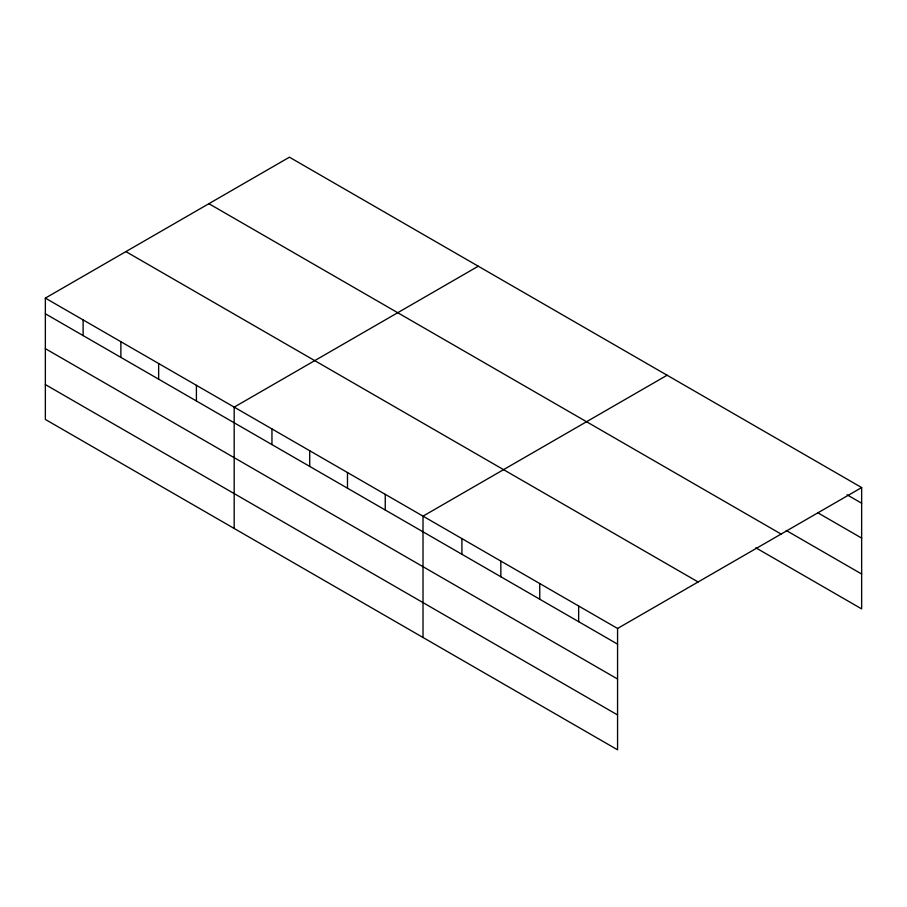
<?xml version="1.0" encoding="UTF-8"?>
<svg xmlns="http://www.w3.org/2000/svg" width="907" height="907" viewBox="0 0 907 907"><rect width="100%" height="100%" fill="white"/><g stroke="black" fill="none" stroke-linecap="round" stroke-linejoin="round"><path stroke-width="1.36" d="M45.35 298.108L617.565 628.472L617.565 749.806L45.35 419.442L45.35 298.108L289.435 157.194L861.65 487.558L861.65 608.892L755.86 547.817M478.261 266.216L234.187 407.13L234.187 528.464M667.098 375.237L423.013 516.151L423.013 637.485M617.565 628.472L861.65 487.558M847.059 494.803L861.65 503.226M817.876 512.818L861.65 538.089M786.256 530.493L861.65 574.018M208.882 203.69L781.108 534.064M125.892 251.602L698.118 581.977M45.35 313.777L617.565 644.14M45.35 348.651L617.565 679.014M45.35 384.568L617.565 714.943M578.655 606.012L578.655 621.68M539.744 583.552L539.744 599.21M500.834 561.082L500.834 576.75M461.924 538.622L461.924 554.279M385.248 494.349L385.248 510.017M347.483 472.547L347.483 488.215M309.718 450.745L309.718 466.402M271.953 428.932L271.953 444.6M196.411 385.328L196.411 400.996M158.646 363.526L158.646 379.194M120.88 341.724L120.88 357.381M83.115 319.91L83.115 335.579"/></g></svg>
